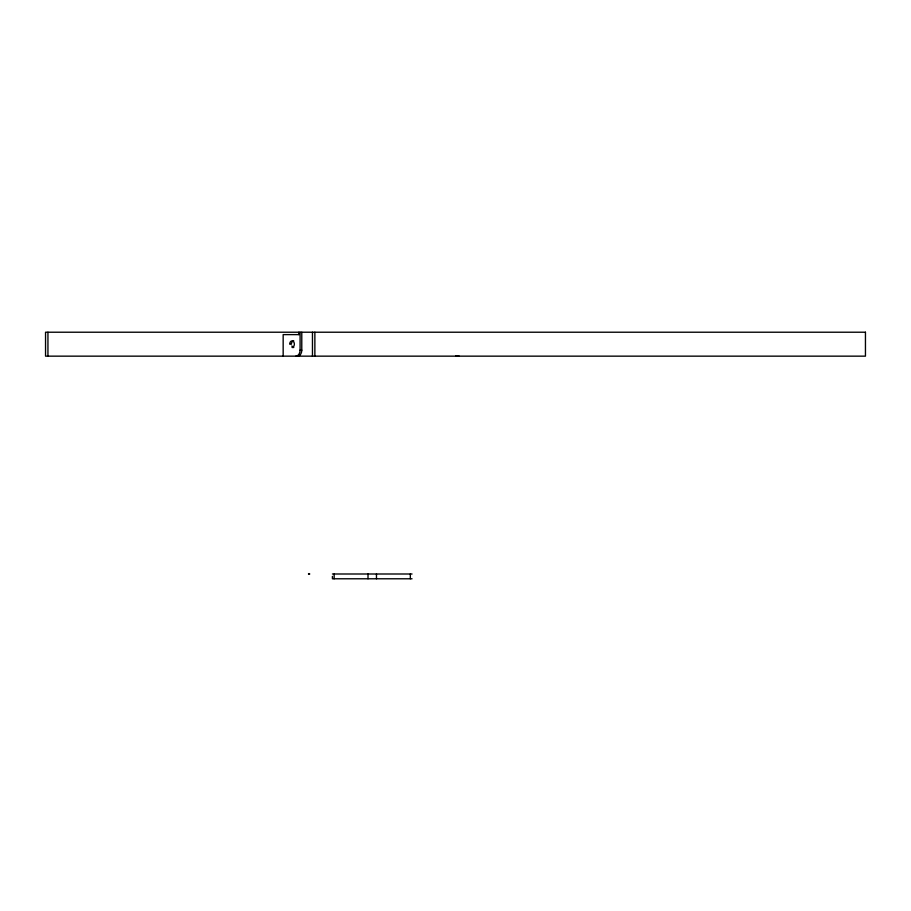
<?xml version="1.0" encoding="UTF-8"?>
<svg xmlns="http://www.w3.org/2000/svg" width="911" height="911" viewBox="0 0 911 911"><rect width="100%" height="100%" fill="white"/><g stroke="black" fill="none" stroke-linecap="round" stroke-linejoin="round"><path stroke-width="1.37" d="M294.333 344.825L293.695 346.51L292.044 347.478L293.741 347.478L291.805 346.009M308.988 573.588L308.465 573.998L309.41 573.588M308.567 573.588L309.774 573.998M299.081 334.61L283.162 334.61L283.162 356.155M295.859 356.155A5.99 4.236 -90 0 0 300.083 350.166L301.78 350.166L301.78 332.219M332.435 573.998L412.034 573.998M412.034 578.781L332.435 578.781L332.401 576.39M410.326 573.998L410.326 578.781M376.471 573.998L376.471 578.781M368.01 573.998L368.01 578.781M334.155 573.998L334.155 578.781M314.864 332.219L314.864 356.155M312.462 332.219L312.462 356.155M300.083 332.219L300.083 350.166M298.819 332.219L298.819 334.61M47.941 332.219L47.941 356.155M459.201 356.155A5.99 4.236 -90 0 1 457.447 355.609M457.516 356.155A5.99 4.236 -90 0 1 455.751 355.609M294.367 344.187A3.291 2.323 -90 0 0 292.044 340.896A3.291 2.323 -90 0 0 289.721 344.187L291.406 344.187A3.291 2.323 -90 0 1 293.741 340.896M301.78 350.166A5.99 4.236 -90 0 1 297.544 356.155M865.45 332.219L45.55 332.219L45.55 356.155L865.45 356.155L865.45 332.219"/></g></svg>
